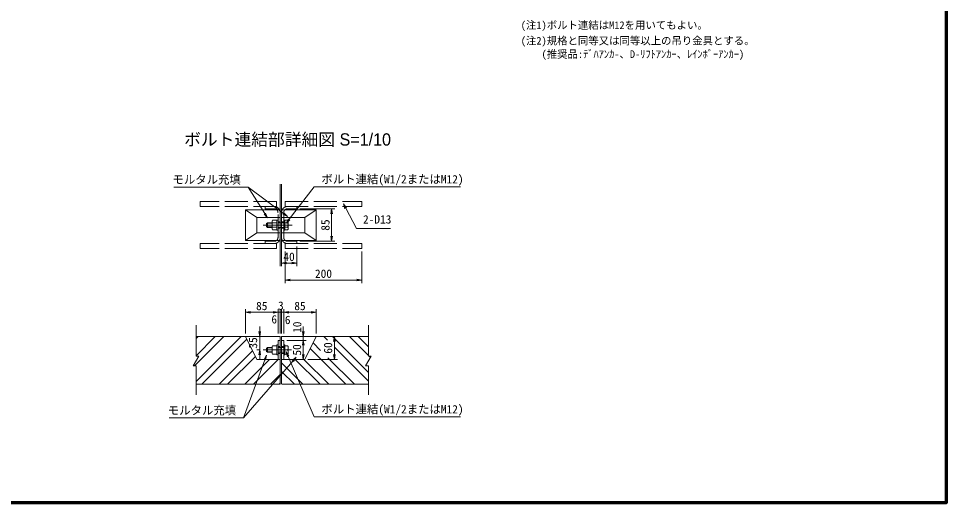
# Model space of a CAD drawing. Units: millimetres on the paper, enlarged 40 times, with parts at other scales. Extents: x 108088 to 123888, y 10657 to 21690.
# Drawn here: x 114177 to 123888, y 10810 to 15874 of the extents above; entities that cross this region are included whole.
import ezdxf
from ezdxf.enums import TextEntityAlignment as Align

# ---------------------------------------------------------------- set-up
doc = ezdxf.new("R2010")
doc.units = ezdxf.units.MM
doc.header["$LTSCALE"] = 40
for name, pattern in [('CHAIN', [18.5, 12, -1.5, 3.5, -1.5]), ('DASHED', [7.5, 6, -1.5]), ('DASHED_SPACED', [12, 6, -6])]:
    doc.linetypes.add(name, pattern=pattern)
for name, color, linetype, lineweight in [('01図枠', 1, 'Continuous', 70), ('中心', 6, 'CHAIN', 9), ('寸法', 2, 'Continuous', 9), ('細線', 4, 'Continuous', 9), ('連結部', 4, 'Continuous', 13), ('ﾊｯﾁﾝｸﾞ', 4, 'Continuous', 9)]:
    doc.layers.add(name, color=color, linetype=linetype, lineweight=lineweight)
doc.layers.add('文字', color=7, linetype='Continuous')
doc.styles.add('ＭＳ ゴシック', font='')
doc.styles.add('ＭＳ Ｐゴシック', font='')
doc.styles.get('ＭＳ ゴシック').set_extended_font_data('MS Gothic')
doc.styles.get('ＭＳ Ｐゴシック').set_extended_font_data('MS PGothic')

# ---------------------------------------------------------------- blocks, each defined once
blk = doc.blocks.new('open_arrow')
at = {"color": 0, "linetype": 'Continuous', "lineweight": -2}
blk.add_lwpolyline([(7.5, 1.25), (0, 0), (7.5, -1.25)], dxfattribs=at)
blk = doc.blocks.new('filled_dot')
at = {"color": 0, "linetype": 'Continuous', "lineweight": -2, "const_width": 1.25}
blk.add_lwpolyline([(-0.625, 0, 1), (0.625, 0, 1)], format="xyb", close=True, dxfattribs=at)

msp = doc.modelspace()

# ---------------------------------------------------------------- hatches: boundary and pattern name
at = {"layer": 'ﾊｯﾁﾝｸﾞ'}
h = msp.add_hatch(dxfattribs=at)
h.set_pattern_fill('USER', color=256, style=0, pattern_type=2)
h.set_pattern_definition([(45, (-29750.16, 1431549.41), (-134.70384, 134.70384), []), (45, (-29660.36, 1431549.41), (-134.70384, 134.70384), [])])
h.paths.add_polyline_path([(116915.98, 12306.41), (116671.98, 12306.41), (116551.98, 12546.41), (116034.4, 12546.41), (116034.4, 12341.32), (116063.02, 12341.32), (116004.66, 12240.24), (116034.4, 12240.24), (116034.4, 12046.41), (116915.98, 12046.41)])
h = msp.add_hatch(dxfattribs=at)
h.set_pattern_fill('USER', color=256, style=0, pattern_type=2)
h.set_pattern_definition([(135, (-29758.16, 1431549.41), (-134.70384, -134.70384), []), (135, (-29758.16, 1431639.21), (-134.70384, -134.70384), [])])
h.paths.add_polyline_path([(117838.62, 12240.24), (117808.88, 12240.24), (117867.24, 12341.32), (117838.62, 12341.32), (117838.62, 12546.41), (117291.98, 12546.41), (117171.98, 12306.41), (116927.98, 12306.41), (116927.98, 12046.41), (117838.62, 12046.41)])
h.paths.add_polyline_path([(117337.6, 12324.41), (117337.6, 12508.41), (117481.6, 12508.41), (117481.6, 12324.41)], flags=16)

# ---------------------------------------------------------------- linework, layer by layer
at = {"layer": '01図枠'}
msp.add_lwpolyline([(108087.54, 10809.99), (123887.54, 10809.99), (123887.54, 21689.99), (108087.54, 21689.99)], close=True, dxfattribs=at)
at = {"layer": '中心'}
for p, q in [((116736.25, 13713.19), (117039.43, 13713.19)), ((116736.25, 12406.41), (117034.06, 12406.41))]:
    msp.add_line(p, q, dxfattribs=at)
at = {"layer": '寸法'}
for p, q in [((117119.98, 13883.19), (117485.37, 13883.19)), ((117453.37, 13543.19), (117453.37, 13883.19)), ((116927.98, 13551.19), (116927.98, 13283.82)), ((117119.98, 13543.19), (117485.37, 13543.19)), ((116967.98, 13435.19), (116967.98, 13106.05)), ((117087.98, 13487.19), (117087.98, 13283.82)), ((117767.98, 13435.19), (117767.98, 13106.05)), ((116927.98, 13315.82), (117087.98, 13315.82)), ((116967.98, 13138.05), (117767.98, 13138.05)), ((116551.98, 12578.41), (116551.98, 12832.35)), ((116891.98, 12578.41), (116891.98, 12832.35)), ((116891.98, 12578.41), (116891.98, 12832.35)), ((116915.98, 12578.41), (116915.98, 12832.35)), ((116915.98, 12578.41), (116915.98, 12832.35)), ((116927.98, 12578.41), (116927.98, 12832.35)), ((116927.98, 12578.41), (116927.98, 12832.35)), ((116951.98, 12578.41), (116951.98, 12832.35)), ((116951.98, 12578.41), (116951.98, 12832.35)), ((117291.98, 12578.41), (117291.98, 12832.35)), ((116551.98, 12800.35), (116891.98, 12800.35)), ((116787.98, 12800.35), (116967.98, 12800.35)), ((116979.98, 12800.35), (116863.98, 12800.35)), ((116875.98, 12800.35), (117055.98, 12800.35)), ((116951.98, 12800.35), (117291.98, 12800.35)), ((116701.01, 12302.41), (116701.01, 12650.41)), ((117156.04, 12650.41), (117156.04, 12402.41)), ((116883.98, 12546.41), (116669.01, 12546.41)), ((116959.98, 12546.41), (117188.04, 12546.41)), ((117323.98, 12546.41), (117513.6, 12546.41)), ((117481.6, 12546.41), (117481.6, 12306.41)), ((116983.98, 12506.41), (117188.04, 12506.41)), ((116983.98, 12506.41), (117188.04, 12506.41)), ((117156.04, 12506.41), (117156.04, 12306.41)), ((116704.25, 12406.41), (116669.01, 12406.41)), ((117203.98, 12306.41), (117513.6, 12306.41))]:
    msp.add_line(p, q, dxfattribs=at)
for points in [[(116780.57, 13789.24), (116752.92, 13833.28), (116578.32, 14111.39), (115802.28, 14111.39)], [(116990.13, 13802.07), (116948.55, 13833.3), (116578.32, 14111.39)], [(116978.18, 13731.78), (117009.84, 13773.03), (117270.31, 14112.33), (118802.9, 14112.33)], [(117576.13, 13934.29), (117600.73, 13888.48), (117713.36, 13678.71), (117757.53, 13678.71), (118067.81, 13678.71)], [(116772.45, 12350.56), (116754.39, 12301.79), (116529.85, 11695.32)], [(116978.18, 12384.78), (116998.71, 12337.01), (117270.31, 11705.09), (118802.9, 11705.09)], [(117081.18, 12328.85), (117047.04, 12289.63), (116529.85, 11695.32), (115753.81, 11695.32)]]:
    msp.add_lwpolyline(points, dxfattribs=at)
at = {"layer": '細線'}
for p, q in [((116034.4, 12341.32), (116034.4, 12664.38)), ((117838.62, 12341.32), (117838.62, 12664.38)), ((116063.02, 12341.32), (116004.66, 12240.24)), ((116034.4, 12341.32), (116063.02, 12341.32)), ((117867.24, 12341.32), (117808.88, 12240.24)), ((117838.62, 12341.32), (117867.24, 12341.32)), ((116004.66, 12240.24), (116034.4, 12240.24)), ((116034.4, 11935.45), (116034.4, 12240.24)), ((117808.88, 12240.24), (117838.62, 12240.24)), ((117838.62, 11935.45), (117838.62, 12240.24))]:
    msp.add_line(p, q, dxfattribs=at)
at = {"layer": '連結部', "color": 7}
for p, q in [((116915.98, 14142.15), (116915.98, 13282.82)), ((116927.98, 14142.15), (116927.98, 13282.82)), ((116551.98, 13873.19), (116551.98, 13553.19)), ((116915.98, 13873.19), (116551.98, 13873.19)), ((116927.98, 13873.19), (117291.98, 13873.19)), ((117291.98, 13873.19), (117291.98, 13553.19)), ((116915.98, 13553.19), (116551.98, 13553.19)), ((116927.98, 13553.19), (117291.98, 13553.19)), ((116034.4, 12546.41), (116915.98, 12546.41)), ((116551.98, 12546.41), (116671.98, 12306.41)), ((116915.98, 12046.41), (116915.98, 12546.41)), ((116927.98, 12046.41), (116927.98, 12546.41)), ((116927.98, 12546.41), (117838.62, 12546.41)), ((117171.98, 12306.41), (117291.98, 12546.41)), ((116671.98, 12306.41), (116915.98, 12306.41)), ((116927.98, 12306.41), (117171.98, 12306.41)), ((116034.4, 12046.41), (116915.98, 12046.41)), ((116935.98, 12046.41), (117838.62, 12046.41))]:
    msp.add_line(p, q, dxfattribs=at)
at = {"layer": '連結部', "color": 3, "linetype": 'DASHED'}
for p, q in [((116875.98, 13959.19), (116075.98, 13959.19)), ((116075.98, 13907.19), (116075.98, 13959.19)), ((116875.98, 13907.19), (116075.98, 13907.19)), ((116875.98, 13907.19), (116875.98, 13959.19)), ((116967.98, 13907.19), (116967.98, 13959.19)), ((116967.98, 13959.19), (117767.98, 13959.19)), ((116967.98, 13907.19), (117767.98, 13907.19)), ((117767.98, 13907.19), (117767.98, 13959.19)), ((116875.98, 13519.19), (116075.98, 13519.19)), ((116075.98, 13467.19), (116075.98, 13519.19)), ((116875.98, 13467.19), (116875.98, 13519.19)), ((116967.98, 13519.19), (117767.98, 13519.19)), ((116967.98, 13467.19), (116967.98, 13519.19)), ((117767.98, 13467.19), (117767.98, 13519.19)), ((116875.98, 13467.19), (116075.98, 13467.19)), ((116967.98, 13467.19), (117767.98, 13467.19))]:
    msp.add_line(p, q, dxfattribs=at)
at = {"layer": '連結部', "color": 3, "linetype": 'DASHED_SPACED'}
for p, q in [((116851.98, 13907.19), (116755.98, 13907.19)), ((116755.98, 13883.19), (116755.98, 13907.19)), ((116991.98, 13907.19), (117087.98, 13907.19)), ((117087.98, 13883.19), (117087.98, 13907.19)), ((116851.98, 13883.19), (116755.98, 13883.19)), ((116891.98, 13583.19), (116891.98, 13843.19)), ((116915.98, 13583.19), (116915.98, 13843.19)), ((116927.98, 13583.19), (116927.98, 13843.19)), ((116951.98, 13583.19), (116951.98, 13843.19)), ((116991.98, 13883.19), (117087.98, 13883.19)), ((116915.98, 13745.19), (116891.98, 13745.19)), ((116927.98, 13745.19), (116951.98, 13745.19)), ((116915.98, 13681.19), (116891.98, 13681.19)), ((116927.98, 13681.19), (116951.98, 13681.19)), ((116851.98, 13543.19), (116755.98, 13543.19)), ((116755.98, 13519.19), (116755.98, 13543.19)), ((116851.98, 13519.19), (116755.98, 13519.19)), ((116991.98, 13543.19), (117087.98, 13543.19)), ((116991.98, 13519.19), (117087.98, 13519.19)), ((117087.98, 13519.19), (117087.98, 13543.19)), ((116891.98, 12442.85), (116915.98, 12442.85)), ((116915.98, 12306.41), (116915.98, 12506.41)), ((116915.98, 12306.41), (116915.98, 12506.41)), ((116927.98, 12442.85), (116951.98, 12442.85)), ((116891.98, 12370.41), (116915.98, 12370.41)), ((116927.98, 12306.41), (116927.98, 12406.41)), ((116927.98, 12370.41), (116951.98, 12370.41))]:
    msp.add_line(p, q, dxfattribs=at)
at = {"layer": '連結部'}
for p, q in [((116671.98, 13793.19), (116551.98, 13873.19)), ((116915.98, 13793.19), (116671.98, 13793.19)), ((116671.98, 13793.19), (116671.98, 13633.19)), ((116915.98, 13793.19), (116671.98, 13793.19)), ((116927.98, 13793.19), (117171.98, 13793.19)), ((117171.98, 13793.19), (117291.98, 13873.19)), ((117171.98, 13793.19), (117171.98, 13633.19)), ((116772.78, 13729.19), (116780.78, 13737.19)), ((116772.78, 13697.19), (116772.78, 13729.19)), ((116772.78, 13697.19), (116780.78, 13689.19)), ((116776.98, 13692.99), (116831.18, 13692.99)), ((116777.06, 13733.39), (116831.18, 13733.39)), ((116780.78, 13737.19), (116831.18, 13737.19)), ((116780.78, 13689.19), (116780.78, 13737.19)), ((116831.18, 13756.11), (116835.74, 13763.99)), ((116831.18, 13670.27), (116831.18, 13756.11)), ((116835.74, 13763.99), (116879.18, 13763.99)), ((116835.74, 13735.11), (116879.18, 13735.11)), ((116879.18, 13661.19), (116879.18, 13765.19)), ((116879.18, 13765.19), (116891.98, 13765.19)), ((116891.98, 13661.19), (116891.98, 13765.19)), ((116891.98, 13737.19), (116951.98, 13737.19)), ((116951.98, 13661.19), (116951.98, 13765.19)), ((116951.98, 13765.19), (116964.78, 13765.19)), ((116964.78, 13661.19), (116964.78, 13765.19)), ((116964.78, 13763.99), (116992.22, 13763.99)), ((116964.78, 13735.11), (116992.22, 13735.11)), ((116992.22, 13763.99), (116996.78, 13756.11)), ((116996.78, 13670.27), (116996.78, 13756.11)), ((116671.98, 13633.19), (116551.98, 13553.19)), ((116915.98, 13633.19), (116671.98, 13633.19)), ((116780.78, 13689.19), (116792.78, 13689.19)), ((116780.78, 13689.19), (116831.18, 13689.19)), ((116831.18, 13670.27), (116835.74, 13662.39)), ((116835.74, 13691.27), (116879.18, 13691.27)), ((116835.74, 13662.39), (116879.18, 13662.39)), ((116879.18, 13661.19), (116891.98, 13661.19)), ((116891.98, 13689.19), (116951.98, 13689.19)), ((116927.98, 13633.19), (117171.98, 13633.19)), ((116951.98, 13661.19), (116964.78, 13661.19)), ((116964.78, 13691.23), (116992.22, 13691.23)), ((116964.78, 13662.39), (116992.22, 13662.39)), ((116992.22, 13662.39), (116996.78, 13670.27)), ((117171.98, 13633.19), (117291.98, 13553.19)), ((116772.78, 12422.41), (116780.78, 12430.41)), ((116780.78, 12382.41), (116780.78, 12430.41)), ((116780.78, 12430.41), (116831.18, 12430.41)), ((116831.18, 12442.53), (116835.74, 12450.41)), ((116831.18, 12370.29), (116831.18, 12442.53)), ((116835.74, 12450.41), (116879.18, 12450.41)), ((116879.18, 12458.41), (116891.98, 12458.41)), ((116879.18, 12354.41), (116879.18, 12458.41)), ((116879.18, 12355.61), (116879.18, 12457.21)), ((116891.98, 12354.41), (116891.98, 12458.41)), ((116891.98, 12430.41), (116951.98, 12430.41)), ((116951.98, 12458.41), (116964.78, 12458.41)), ((116951.98, 12354.41), (116951.98, 12458.41)), ((116964.78, 12354.41), (116964.78, 12458.41)), ((116964.78, 12355.61), (116964.78, 12457.21)), ((116964.78, 12450.41), (116992.22, 12450.41)), ((116992.22, 12450.41), (116996.78, 12442.53)), ((116996.78, 12370.29), (116996.78, 12442.53)), ((116772.78, 12390.41), (116772.78, 12422.41)), ((116772.78, 12390.41), (116780.78, 12382.41)), ((116777.06, 12426.61), (116831.18, 12426.61)), ((116777.1, 12386.21), (116831.18, 12386.21)), ((116780.78, 12382.41), (116831.18, 12382.41)), ((116831.18, 12370.29), (116835.74, 12362.41)), ((116835.74, 12406.41), (116879.18, 12406.41)), ((116835.74, 12362.41), (116879.18, 12362.41)), ((116879.18, 12354.41), (116891.98, 12354.41)), ((116891.98, 12382.41), (116951.98, 12382.41)), ((116951.98, 12354.41), (116964.78, 12354.41)), ((116964.78, 12406.41), (116992.22, 12406.41)), ((116964.78, 12362.41), (116992.22, 12362.41)), ((116992.22, 12362.41), (116996.78, 12370.29))]:
    msp.add_line(p, q, dxfattribs=at)
at = {"layer": '連結部', "color": 3}
for p, q in [((116891.98, 12506.41), (116915.98, 12506.41)), ((116891.98, 12306.41), (116891.98, 12506.41)), ((116927.98, 12506.41), (116951.98, 12506.41)), ((116927.98, 12306.41), (116927.98, 12506.41)), ((116951.98, 12306.41), (116951.98, 12506.41)), ((116891.98, 12306.41), (116915.98, 12306.41)), ((116927.98, 12306.41), (116951.98, 12306.41))]:
    msp.add_line(p, q, dxfattribs=at)
at = {"layer": '連結部', "color": 3, "linetype": 'DASHED_SPACED'}
for centre, radius, start, end in [((116851.98, 13843.19), 64, 0, 90), ((116991.98, 13843.19), 64, 90, 180), ((116851.98, 13843.19), 40, 0, 90), ((116851.98, 13843.19), 40, 0, 90), ((116991.98, 13843.19), 40, 90, 180), ((116991.98, 13843.19), 40, 90, 180), ((116851.98, 13583.19), 64, 270, 0), ((116851.98, 13583.19), 40, 270, 0), ((116991.98, 13583.19), 64, 180, 270), ((116991.98, 13583.19), 40, 180, 270)]:
    msp.add_arc(centre, radius, start, end, dxfattribs=at)
at = {"layer": '連結部'}
for centre, radius, start, end in [((116846.7, 13746.11), 15.52, 180, 225.10436), ((116886.38, 13713.19), 55.2, 156.59417, 203.40582), ((116941.58, 13713.19), 55.2, 336.55606, 23.40583), ((116981.26, 13746.07), 15.52, 315, 0), ((116846.7, 13680.27), 15.52, 134.89563, 180), ((116981.26, 13680.27), 15.52, 0, 45), ((116846.7, 12417.41), 15.52, 180, 225.10436), ((116846.7, 12395.41), 15.52, 134.89563, 180), ((116981.26, 12417.37), 15.52, 315, 0), ((116981.26, 12395.45), 15.52, 0, 45)]:
    msp.add_arc(centre, radius, start, end, dxfattribs=at)

# ---------------------------------------------------------------- block references
at = {"layer": '寸法'}
for name, p, xscale, yscale, rotation in [('open_arrow', (117576.13, 13934.29), 6.93, 6.93, 298.2), ('open_arrow', (116780.57, 13789.24), 6.93, 6.93, 122.1), ('open_arrow', (116990.13, 13802.07), 6.93, 6.93, 143.1), ('open_arrow', (117453.37, 13883.19), 6.93, 6.93, 270), ('open_arrow', (116978.18, 13731.78), 6.93, 6.93, 52.5), ('open_arrow', (117453.37, 13543.19), 6.93, 6.93, 90), ('open_arrow', (117087.98, 13315.82), 6.93, 6.93, 180), ('open_arrow', (117767.98, 13138.05), 6.93, 6.93, 180), ('open_arrow', (116891.98, 12800.35), 6.93, 6.93, 180), ('open_arrow', (116891.98, 12800.35), 6.93, 6.93, 180), ('filled_dot', (116927.98, 12800.35), 5.2, 5.2, 180), ('open_arrow', (117291.98, 12800.35), 6.93, 6.93, 180), ('open_arrow', (116701.01, 12546.41), 6.93, 6.93, 90), ('open_arrow', (117156.04, 12546.41), 6.93, 6.93, 90), ('open_arrow', (117481.6, 12546.41), 6.93, 6.93, 270), ('open_arrow', (117156.04, 12506.41), 6.93, 6.93, 270), ('open_arrow', (117156.04, 12506.41), 6.93, 6.93, 270), ('open_arrow', (116701.01, 12406.41), 6.93, 6.93, 270), ('open_arrow', (116772.45, 12350.56), 6.93, 6.93, 249.7), ('open_arrow', (116978.18, 12384.78), 6.93, 6.93, 293.3), ('open_arrow', (117081.18, 12328.85), 6.93, 6.93, 229), ('open_arrow', (117156.04, 12306.41), 6.93, 6.93, 90), ('open_arrow', (117481.6, 12306.41), 6.93, 6.93, 90)]:
    msp.add_blockref(name, p, dxfattribs=dict(at, xscale=xscale, yscale=yscale, rotation=rotation))
for name, p, xscale, yscale in [('open_arrow', (116927.98, 13315.82), 6.93, 6.93), ('open_arrow', (116967.98, 13138.05), 6.93, 6.93), ('open_arrow', (116551.98, 12800.35), 6.93, 6.93), ('filled_dot', (116915.98, 12800.35), 5.2, 5.2), ('open_arrow', (116951.98, 12800.35), 6.93, 6.93), ('open_arrow', (116951.98, 12800.35), 6.93, 6.93)]:
    msp.add_blockref(name, p, dxfattribs=dict(at, xscale=xscale, yscale=yscale))

# ---------------------------------------------------------------- texts
at = {"layer": '寸法', "color": 3, "style": 'ＭＳ ゴシック'}
for s, p in [('(注1)ボルト連結はM12を用いてもよい。', (119432.79, 15845.13)), ('(注2)規格と同等又は同等以上の吊り金具とする。', (119432.79, 15681.84)), ('\u3000\u3000(推奨品:ﾃﾞﾊｱﾝｶ-、D-ﾘﾌﾄｱﾝｶｰ、ﾚｲﾝﾎﾞｰｱﾝｶｰ)', (119432.79, 15541.84))]:
    msp.add_text(s, height=79.75, dxfattribs=at).set_placement(p, align=Align.TOP_LEFT)
at = {"layer": '寸法', "style": 'ＭＳ ゴシック'}
for p in [(116502.32, 14189.33), (116453.85, 11773.26)]:
    msp.add_text('モルタル充填', height=87.35, dxfattribs=at).set_placement(p, align=Align.MIDDLE_RIGHT)
for p in [(117346.31, 14192.83), (117346.31, 11785.6)]:
    msp.add_text('ボルト連結(W1/2またはM12)', height=87.35, dxfattribs=at).set_placement(p, align=Align.MIDDLE_LEFT)
msp.add_text('2-D13', height=87.35, dxfattribs=at).set_placement((117781.53, 13702.71), align=Align.BOTTOM_LEFT)
for s, p in [('85', (117387.37, 13713.19)), ('10', (117091.97, 12644.11)), ('35', (116630.23, 12479.42)), ('50', (117090.04, 12406.41)), ('60', (117415.6, 12426.41))]:
    msp.add_text(s, height=87.35, rotation=90, dxfattribs=at).set_placement(p, align=Align.MIDDLE_CENTER)
for s, p in [('40', (117007.98, 13381.82)), ('200', (117367.98, 13204.05)), ('85', (116721.98, 12866.35)), ('3', (116921.98, 12869.77)), ('85', (117121.98, 12866.35)), ('6', (116852.65, 12726.95)), ('6', (116993.18, 12720.83))]:
    msp.add_text(s, height=87.35, dxfattribs=at).set_placement(p, align=Align.MIDDLE_CENTER)
at = {"layer": '文字', "style": 'ＭＳ Ｐゴシック'}
msp.add_text(' ボルト連結部詳細図 S=1/10 ', height=128.7, dxfattribs=at).set_placement((116991.96, 14505.99), align=Align.BOTTOM_CENTER)

doc.saveas('drawing.dxf')
